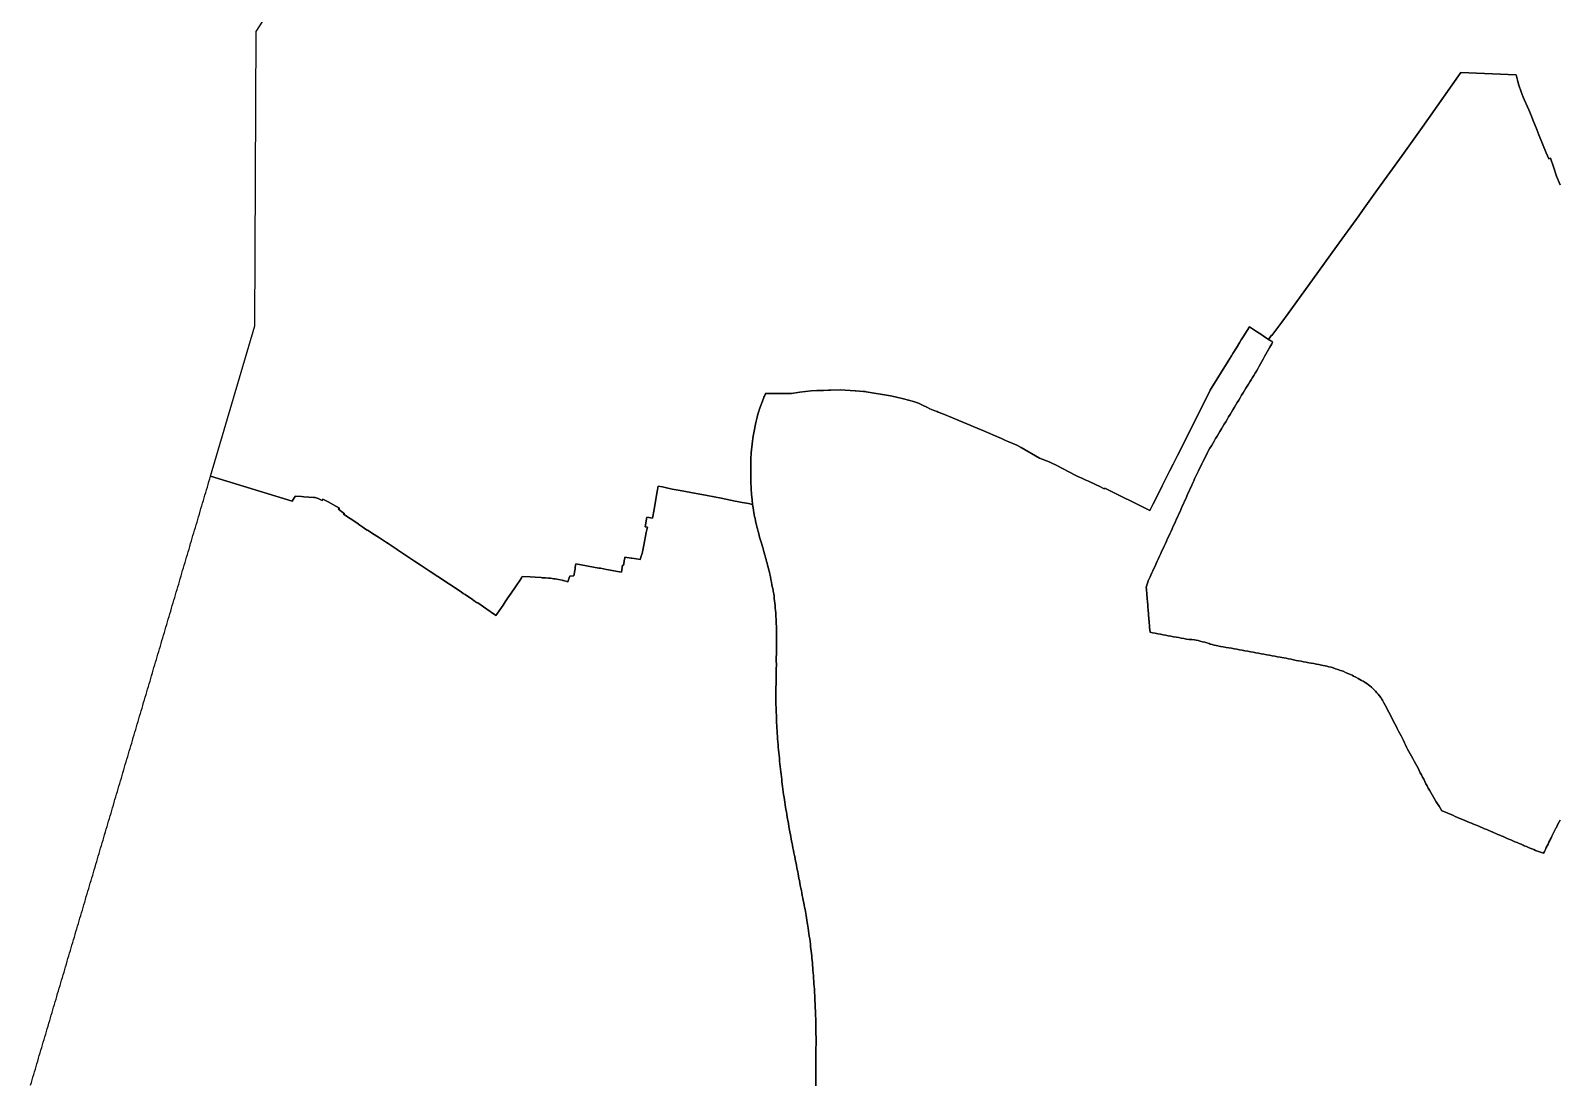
# Model space of a CAD drawing. Header units: inches. Extents: x 130170 to 284068, y 377793 to 804530.
# Drawn here: x 174867 to 180287, y 658003 to 661735 of the extents above; entities that cross this region are included whole.
import ezdxf

# ---------------------------------------------------------------- set-up
doc = ezdxf.new("R2010")
doc.units = ezdxf.units.IN
doc.header["$MEASUREMENT"] = 0
doc.layers.add('muni_il', color=7, linetype='Continuous')

msp = doc.modelspace()

# ---------------------------------------------------------------- linework, layer by layer
at = {"layer": 'muni_il'}
for points in [[(180289.4, 661188.4), (180277.3, 661219.7), (180265.6, 661251.8), (180255.1, 661283.2), (180249.8, 661280.9), (180240.2, 661302.5), (180214.5, 661366), (180206.8, 661385.1), (180193, 661419.2), (180187.9, 661431.9), (180178.2, 661454.3), (180158.6, 661499.7), (180151.4, 661517.8), (180142.8, 661541.7), (180139.9, 661554.8), (180134, 661578.3), (179937.7, 661586.4), (179929.7, 661574.4), (179800.2, 661391.2), (179729.2, 661292.2), (179642.1, 661171.5), (179606.5, 661122.3), (179589.3, 661098), (179575.6, 661078.8), (179496.6, 660970.3), (179433.1, 660881.2), (179380.6, 660808.9), (179325.5, 660732.8), (179302.8, 660701.4), (179267.4, 660654.5), (179266.6, 660655.1), (179255.7, 660640.7), (179248.9, 660645.2), (179237, 660653.1), (179233.2, 660655.6), (179225.1, 660660.9), (179223.1, 660662.3), (179213.6, 660668.6), (179188, 660685.1), (179179.6, 660671.6), (179177.5, 660668.1), (179168.3, 660653.3), (179159.2, 660638.7), (179154.1, 660630.5), (179141.9, 660610.7), (179129.5, 660590.8), (179124.3, 660582.3), (179112.4, 660563.2), (179052.3, 660466.2), (179049.4, 660460.6), (178998.8, 660359.9), (178933, 660229), (178924.9, 660212.9), (178917.7, 660198.5), (178905.2, 660173.8), (178879, 660121.6), (178867.5, 660098.8), (178846.8, 660057.7), (178835.4, 660034.1), (178675, 660113), (178674, 660110.6), (178670.4, 660112.3), (178657.7, 660118.6), (178644.9, 660124.8), (178632.6, 660130.4), (178624.5, 660134.2), (178617, 660137.8), (178605.3, 660143), (178593.4, 660148.6), (178580, 660154.8), (178572.3, 660158.1), (178502.4, 660194.9), (178485, 660203.1), (178477.8, 660206.5), (178443.8, 660220.1), (178378.9, 660256.8), (178364, 660265.8), (178363.2, 660266.1), (178348.7, 660271.9), (178335.3, 660277.1), (178323.4, 660282.6), (178309.2, 660289.5), (178294.3, 660294.8), (178251.5, 660313.8), (178248.6, 660315.1), (178222.8, 660326.3), (178134.8, 660362.6), (178101, 660376.4), (178084.4, 660383.2), (178080.8, 660384.6), (178072.8, 660387.7), (178072.6, 660387.8), (178054.8, 660394.6), (178046.5, 660399.1), (178028.9, 660407.5), (178015, 660414.5), (178000.5, 660419.7), (177997.2, 660420.9), (177961.2, 660430.2), (177931.6, 660437.3), (177915.2, 660440.4), (177828.7, 660455.1), (177825.3, 660455.4), (177820, 660455.8), (177791.4, 660457.9), (177790.8, 660457.9), (177737.4, 660461.8), (177704.5, 660460.6), (177700.2, 660460.4), (177695.3, 660460.2), (177678.4, 660460), (177666, 660459.8), (177653.9, 660459.7), (177633.8, 660458.8), (177593.5, 660454.1), (177564.4, 660448.4), (177472.4, 660448.4), (177470.9, 660444.8), (177468.4, 660439.1), (177467, 660435.8), (177464.8, 660430.9), (177459, 660416.3), (177455.3, 660405.7), (177450.3, 660390.7), (177449.8, 660389.1), (177449.1, 660386.7), (177445.7, 660375), (177443.2, 660365.2), (177438.4, 660345.5), (177435.5, 660333.7), (177432.8, 660320.6), (177429.1, 660297.9), (177427.7, 660289), (177426.3, 660280.4), (177423.6, 660258.4), (177422.8, 660250.7), (177421.6, 660237.6), (177421.5, 660235.8), (177421.3, 660233.6), (177421.2, 660231.4), (177421, 660229.2), (177420.9, 660226.9), (177420.7, 660224.7), (177420.6, 660222.5), (177420.4, 660220.3), (177420.3, 660218), (177420.2, 660216.3), (177420.1, 660214.5), (177420.1, 660212.7), (177419.9, 660210.5), (177419.9, 660208.2), (177419.8, 660206), (177419.8, 660180.4), (177419.8, 660177.6), (177419.8, 660174.8), (177419.8, 660172), (177419.8, 660169.2), (177419.9, 660166.4), (177419.9, 660163.6), (177419.9, 660160.8), (177420, 660158), (177420, 660155.1), (177420.1, 660152.2), (177420.1, 660149.3), (177420.2, 660146.4), (177420.3, 660143.5), (177420.3, 660140.4), (177420.4, 660137.3), (177420.5, 660134.3), (177420.6, 660131.2), (177420.8, 660128.2), (177420.9, 660125.3), (177421, 660122.3), (177421.1, 660119.3), (177421.3, 660116.3), (177421.4, 660113.3), (177421.6, 660110.4), (177421.7, 660107.9), (177421.9, 660105.3), (177422, 660102.8), (177422.2, 660100.3), (177422.9, 660091.9), (177424.6, 660071.9), (177426.7, 660055.5), (177411.7, 660058.7), (177404.9, 660060), (177397.6, 660061.5), (177389.8, 660063), (177371.8, 660066.3), (177364.3, 660067.7), (177315.5, 660077.2), (177265.7, 660086.8), (177208, 660097.9), (177169.3, 660105.4), (177141.2, 660110), (177117.2, 660115.6), (177106.8, 660117.6), (177091.4, 660120.5), (177088.1, 660101.1), (177076.1, 660031.3), (177072.9, 660012.3), (177071.8, 660006.4), (177052.2, 660010), (177046.2, 659976.5), (177053.5, 659975.2), (177049.5, 659955.8), (177040.4, 659910.8), (177034.5, 659881.6), (177031.5, 659872), (177027.8, 659860.1), (177015.3, 659862.2), (177006.4, 659863.7), (177006.3, 659863.4), (176998.7, 659864.7), (176996.3, 659865.1), (176974, 659869.1), (176973.2, 659864.9), (176971.8, 659856.8), (176969.7, 659843.7), (176969, 659839.8), (176965.7, 659840.3), (176961.3, 659815.9), (176955.3, 659816.8), (176908.8, 659825.3), (176887.4, 659829.8), (176887.7, 659829.1), (176882.7, 659829.9), (176882, 659830), (176799.9, 659844.8), (176797.8, 659833), (176797.4, 659831), (176797.6, 659827.7), (176793.2, 659802.5), (176779.4, 659801.6), (176778.8, 659801.6), (176776.8, 659795.5), (176771.5, 659781.4), (176771.5, 659781.3), (176771.5, 659781.2), (176756.5, 659785.4), (176753.5, 659786.2), (176751, 659787.2), (176738.8, 659789.1), (176727, 659791.4), (176721.9, 659792.4), (176710.5, 659793.9), (176702.9, 659794.6), (176691.9, 659795.2), (176680.7, 659795.9), (176676.5, 659796.2), (176655.3, 659797.6), (176638.2, 659798.7), (176609.9, 659800.6), (176606.7, 659795.8), (176603.4, 659789.8), (176586, 659764), (176570.6, 659741.2), (176559, 659724.2), (176549.5, 659710.1), (176541.8, 659698.7), (176527.8, 659678.1), (176520, 659666.1), (176517, 659661.7), (176511.4, 659665.5), (176484, 659684.3), (176452, 659706.2), (176448, 659708.5), (176444.5, 659710.6), (176438.1, 659715.2), (176434.2, 659717.8), (176433.6, 659718.2), (176407.5, 659735.8), (176400.1, 659740.4), (176393.2, 659745.4), (176310.6, 659799.9), (176304.7, 659803.8), (176285.3, 659816.6), (176283.1, 659818), (176262.5, 659831.6), (176255.2, 659836.5), (176248.4, 659841), (176228.4, 659854.4), (176185.8, 659882.7), (176167.6, 659894.8), (176166, 659895.9), (176134.8, 659916.7), (176129.2, 659921.1), (176103.6, 659937.2), (176085, 659948.9), (176061.2, 659964), (176060.4, 659964.5), (176054.3, 659968.4), (176044.4, 659974.9), (176034.2, 659982.1), (176023.3, 659990.2), (175975.9, 660020.6), (175979.5, 660022), (175958, 660038.6), (175958.8, 660039.4), (175962.1, 660042.7), (175951.3, 660048.4), (175950.7, 660048.8), (175949.3, 660049.5), (175921.6, 660064.6), (175908.2, 660071.7), (175902.9, 660074.1), (175900.4, 660069.8), (175886.6, 660076.4), (175876.3, 660079.6), (175870.5, 660079.9), (175853.6, 660081), (175835, 660082.6), (175826.9, 660083.2), (175805.6, 660084.9), (175801.6, 660078.8), (175794.4, 660067), (175504.8, 660155.4), (175662.4, 660688.7), (175666.4, 661732.4), (176360.8, 662807.7)], [(180289.6, 658936.1), (180285.2, 658927.9), (180280.8, 658919.7), (180276.2, 658910.9), (180274.5, 658907.8), (180271, 658900.7), (180267.5, 658893.5), (180264, 658886.4), (180260.5, 658879.2), (180258.5, 658875.4), (180257.6, 658873.8), (180254.7, 658867.5), (180253.3, 658864.6), (180250, 658858.2), (180246.8, 658851.7), (180243.3, 658844.8), (180240.6, 658839.5), (180237.2, 658832.6), (180233.8, 658825.7), (180230.4, 658818.8), (180223.3, 658821.3), (180216.2, 658823.9), (180209.2, 658826.5), (180202.5, 658829.2), (180195.8, 658831.9), (180189.2, 658834.6), (180185.3, 658836.2), (180177.6, 658839.4), (180170, 658842.6), (180162.3, 658845.8), (180158.2, 658847.6), (180151, 658850.7), (180143.8, 658853.8), (180136.7, 658856.9), (180129.4, 658860), (180122.1, 658863.1), (180114.8, 658866.2), (180107.5, 658869.3), (180101.9, 658871.7), (180094.6, 658874.9), (180087.3, 658878.1), (180080, 658881.3), (180075.6, 658883.3), (180068.9, 658886.1), (180062.2, 658889), (180055.6, 658891.8), (180048.3, 658895.1), (180048.1, 658895.1), (180047.9, 658895.2), (180042.6, 658897.5), (180037.3, 658899.7), (180029.6, 658903), (180021.8, 658906.2), (180014.1, 658909.5), (180006.4, 658912.8), (180001.7, 658914.8), (179996, 658917), (179989, 658919.8), (179982, 658922.5), (179975.1, 658925.3), (179968.1, 658928.1), (179960.4, 658931.2), (179951.8, 658934.9), (179943.2, 658938.7), (179934.5, 658942.4), (179925.9, 658946.2), (179917.3, 658949.9), (179908.7, 658953.7), (179900.1, 658957.4), (179891.5, 658961.2), (179882.8, 658964.9), (179874.2, 658968.7), (179870.3, 658969.9), (179865.2, 658977.8), (179860.2, 658985.8), (179855.1, 658993.8), (179850.1, 659001.8), (179845.3, 659009.8), (179840.6, 659017.9), (179835.8, 659026), (179831, 659034), (179826.3, 659042.1), (179822.2, 659049.9), (179818, 659057.7), (179814, 659065.5), (179810, 659073.3), (179805.9, 659081.1), (179801.9, 659089), (179797.9, 659096.8), (179793.9, 659104.6), (179789.8, 659112.4), (179785.8, 659120.2), (179781.1, 659128.8), (179776.4, 659137.3), (179771.6, 659145.9), (179766.9, 659154.4), (179762.2, 659163), (179757.4, 659171.6), (179752.7, 659180.1), (179749, 659187.8), (179745.3, 659195.5), (179741.6, 659203.2), (179737.9, 659210.9), (179734.2, 659218.6), (179730.5, 659226.3), (179726, 659234.9), (179721.5, 659243.5), (179716.9, 659252.1), (179712.4, 659260.7), (179707.9, 659269.3), (179703.6, 659277.6), (179699.3, 659285.9), (179695, 659294.2), (179690.8, 659302.5), (179686.5, 659310.8), (179682.2, 659319.1), (179677.9, 659327.4), (179673.6, 659335.7), (179669.3, 659344), (179664.6, 659352.6), (179659.8, 659361.3), (179656.6, 659366.4), (179653.4, 659371.5), (179649.2, 659377.1), (179645, 659382.7), (179640, 659388.2), (179635.1, 659393.6), (179630.4, 659398.2), (179625.7, 659402.8), (179620.5, 659407.5), (179615.4, 659412.1), (179609.8, 659416.3), (179604.1, 659420.5), (179597.8, 659424.6), (179591.5, 659428.6), (179585.4, 659431.9), (179579.4, 659435.3), (179573.4, 659438.6), (179565.5, 659442.7), (179557.6, 659446.8), (179551.8, 659449.8), (179545.9, 659452.8), (179537.3, 659456.6), (179528.7, 659460.3), (179520.1, 659464), (179511, 659467.3), (179501.9, 659470.6), (179493.6, 659473.3), (179485.3, 659476.1), (179477.4, 659478.2), (179469.6, 659480.3), (179463, 659481.8), (179456.5, 659483.2), (179450, 659484.6), (179443.5, 659486), (179434.5, 659487.7), (179425.4, 659489.5), (179416.3, 659491.2), (179407.3, 659492.8), (179398.3, 659494.5), (179389.3, 659496.2), (179380.3, 659497.8), (179371.3, 659499.5), (179362.3, 659501.1), (179353.5, 659502.9), (179344.7, 659504.8), (179335.9, 659506.6), (179327.1, 659508.4), (179318.3, 659510.2), (179309.5, 659512.1), (179303.5, 659513), (179297.4, 659513.9), (179287.8, 659515.7), (179278.2, 659517.5), (179268.5, 659519.3), (179258.9, 659521.1), (179249.2, 659522.9), (179239.6, 659524.7), (179230, 659526.5), (179220.3, 659528.3), (179210.7, 659530), (179201.1, 659531.7), (179191.5, 659533.4), (179181.9, 659535.2), (179172.3, 659536.9), (179162.7, 659538.6), (179153.1, 659540.3), (179143.5, 659542.1), (179133.9, 659543.8), (179124.3, 659545.5), (179114.7, 659547.2), (179105.1, 659549), (179095.5, 659550.7), (179085.9, 659552.4), (179076.3, 659554.1), (179069.9, 659555.5), (179063.5, 659556.9), (179056.1, 659558.8), (179048.6, 659560.6), (179045, 659562.6), (179037.2, 659564.8), (179029.8, 659566.9), (179021.8, 659569), (179013.8, 659571.2), (179005.8, 659573.3), (178999.2, 659575), (178993.2, 659575.6), (178983.8, 659576.4), (178974.3, 659577.3), (178964.9, 659578.1), (178955.6, 659579.9), (178946.4, 659581.6), (178937.2, 659583.3), (178927.9, 659585), (178918.7, 659586.8), (178909.4, 659588.5), (178900.2, 659590.2), (178891, 659591.9), (178881.7, 659593.7), (178872.5, 659595.4), (178863.3, 659597.1), (178854, 659598.9), (178844.8, 659600.6), (178835.6, 659602.3), (178834.9, 659610.9), (178834.1, 659619.4), (178833.4, 659627.3), (178832.8, 659634.3), (178832.2, 659641.2), (178831.7, 659647.9), (178831.2, 659654.5), (178830.7, 659660.6), (178830.2, 659666.7), (178829.9, 659671.2), (178829.4, 659677.3), (178828.9, 659683.4), (178828.4, 659690.6), (178827.9, 659696.6), (178827.4, 659702.6), (178827, 659707.8), (178826.5, 659713), (178826, 659719.9), (178825.4, 659726.8), (178824.9, 659732.3), (178824.3, 659737.8), (178823.9, 659743), (178823.5, 659748.3), (178822.9, 659754.7), (178822.4, 659761), (178824.6, 659768.9), (178826.8, 659776.8), (178829, 659784.8), (178832.3, 659791.6), (178835.6, 659798.4), (178838.8, 659805.3), (178842.3, 659813), (178845.8, 659820.7), (178849.3, 659828.4), (178853.4, 659837.2), (178857.5, 659846.1), (178861.5, 659855), (178865.6, 659863.8), (178869.7, 659872.7), (178873.8, 659881.6), (178877.8, 659890.5), (178881.9, 659899.3), (178886, 659908.2), (178890, 659916.9), (178894, 659925.6), (178898, 659934.4), (178902, 659943.1), (178906, 659951.8), (178910, 659960.5), (178914, 659969.2), (178918, 659978), (178922, 659986.7), (178926, 659995.4), (178930, 660004.1), (178934, 660013.1), (178938, 660022.1), (178942.1, 660031.1), (178946.1, 660040), (178950.1, 660049), (178954.1, 660058), (178958.2, 660066.9), (178962.2, 660075.9), (178966.2, 660084.9), (178970.2, 660093.9), (178974.3, 660102.9), (178978.3, 660111.8), (178982.3, 660120.8), (178986.4, 660129.8), (178990.4, 660138.8), (178993.8, 660146), (178997.2, 660153.3), (179000.5, 660160.5), (179003.9, 660167.8), (179007.3, 660175), (179011.3, 660183), (179015.3, 660191), (179019.3, 660199), (179023.3, 660207.1), (179027.3, 660215.1), (179031.4, 660223.1), (179035.4, 660231.1), (179039.4, 660239.1), (179043.5, 660246.9), (179047.8, 660254.8), (179053, 660263.3), (179058.1, 660271.9), (179063.2, 660280.4), (179068.3, 660288.9), (179073.4, 660297.5), (179078.5, 660306), (179083.6, 660314.5), (179088.8, 660323.1), (179093.9, 660331.6), (179099, 660340.1), (179104.1, 660348.6), (179109.2, 660357.2), (179114.3, 660365.7), (179119.5, 660374.2), (179124.6, 660382.8), (179129.7, 660391.3), (179134.8, 660399.8), (179139.9, 660408.4), (179145, 660416.9), (179150.1, 660425.4), (179155.3, 660433.9), (179160.4, 660442.5), (179165.5, 660451), (179170.6, 660459.5), (179175.3, 660467.2), (179180, 660474.8), (179184.7, 660482.4), (179189.4, 660490), (179194.1, 660497.7), (179198.8, 660505.3), (179203.5, 660512.9), (179208.1, 660520.6), (179212.8, 660528.2), (179217.6, 660536.7), (179222.4, 660545.3), (179227.1, 660553.8), (179231.9, 660562.3), (179236.7, 660570.9), (179241.4, 660579.4), (179246.2, 660587.9), (179251, 660596.5), (179255.7, 660605), (179260.5, 660613.5), (179263.8, 660619.4), (179267.1, 660625.3), (179270.4, 660631.2), (179270.4, 660631.2), (179268.2, 660632.7), (179263.4, 660635.8), (179258.5, 660638.9), (179256.5, 660640.2), (179255.7, 660640.7), (179266.6, 660655.1), (179267.4, 660654.5), (179302.8, 660701.4), (179325.5, 660732.8), (179380.6, 660808.9), (179433.1, 660881.2), (179496.6, 660970.3), (179575.6, 661078.8), (179589.3, 661098), (179606.5, 661122.3), (179642.1, 661171.5), (179729.2, 661292.2), (179800.2, 661391.2), (179929.7, 661574.4), (179937.7, 661586.4), (180134, 661578.3), (180139.9, 661554.8), (180142.8, 661541.7), (180151.4, 661517.8), (180158.6, 661499.7), (180178.2, 661454.3), (180187.9, 661431.9), (180193, 661419.2), (180206.8, 661385.1), (180214.5, 661366), (180240.2, 661302.5), (180249.8, 661280.9), (180255.1, 661283.2), (180265.6, 661251.8), (180277.3, 661219.7), (180289.4, 661188.4)], [(177650.4, 657995), (177650.5, 658003.7), (177650.6, 658012.3), (177650.7, 658021), (177650.8, 658030.2), (177651, 658039.3), (177651, 658048.4), (177651, 658057.5), (177651, 658066.6), (177651, 658075.7), (177651.1, 658084.8), (177651.1, 658093.9), (177651.1, 658103), (177651.1, 658112), (177651.2, 658121.2), (177651.3, 658130.4), (177651.4, 658139.5), (177651.5, 658148.7), (177651.6, 658157.9), (177651.5, 658167.5), (177651.3, 658177.2), (177651.1, 658186.8), (177651, 658196.5), (177650.8, 658206.2), (177650.6, 658215.8), (177650.4, 658225.5), (177650.3, 658235.1), (177650.1, 658240.2), (177649.9, 658245.4), (177649.6, 658253.4), (177649.3, 658261.4), (177649, 658269.5), (177648.7, 658277.5), (177648.3, 658285.5), (177647.8, 658295.4), (177647.3, 658305.2), (177646.8, 658315), (177646.3, 658324.8), (177645.7, 658334.6), (177645.6, 658336.8), (177644.9, 658346.5), (177644.2, 658356.2), (177643.5, 658365.9), (177642.8, 658375.6), (177642.1, 658385.3), (177641.3, 658395), (177640.6, 658404.7), (177640, 658413.2), (177639.3, 658421.6), (177638.6, 658430.1), (177637.8, 658438.4), (177636.9, 658446.7), (177636.1, 658455), (177635.3, 658463.3), (177634.3, 658471.7), (177633.4, 658480), (177632.4, 658488.4), (177631.5, 658496.8), (177630.2, 658506.2), (177629, 658515.6), (177627.7, 658525), (177626.5, 658534.4), (177625.1, 658544.2), (177623.6, 658553.9), (177622.6, 658560.6), (177621.6, 658567.3), (177620.5, 658573.9), (177619.1, 658582.2), (177617.7, 658590.4), (177616.3, 658598.6), (177615, 658605.8), (177613.7, 658612.9), (177612.4, 658620.1), (177610.9, 658627.9), (177609.4, 658635.6), (177607.9, 658643.4), (177606.4, 658651.1), (177604.6, 658660), (177602.9, 658668.9), (177601.1, 658677.8), (177599.4, 658686.7), (177597.6, 658695.8), (177595.8, 658704.9), (177594, 658714), (177592.4, 658722), (177590.9, 658730), (177589.4, 658738), (177587.8, 658746), (177586.4, 658753.4), (177584.9, 658760.9), (177583.5, 658768.4), (177582, 658775.8), (177580.5, 658783.6), (177578.9, 658791.4), (177577.3, 658799.2), (177575.8, 658807), (177575, 658811.1), (177573.2, 658820.2), (177571.5, 658829.3), (177569.8, 658838.4), (177568.2, 658846.3), (177566.6, 658854.1), (177565.1, 658862), (177563.6, 658869.8), (177562.1, 658877.7), (177560.6, 658885.7), (177559.1, 658893.7), (177557.6, 658901.7), (177556.8, 658906.2), (177555.3, 658914.7), (177553.8, 658923.1), (177552.3, 658931.6), (177550.9, 658940.1), (177549.4, 658948.5), (177547.9, 658957), (177546.4, 658965.5), (177545, 658974.1), (177543.7, 658982.6), (177542.3, 658991.2), (177540.9, 658999.8), (177539.5, 659008.4), (177538.1, 659016.9), (177536.7, 659026.8), (177535.3, 659036.6), (177533.9, 659046.4), (177532.4, 659056.2), (177531.5, 659064.5), (177530.6, 659072.8), (177529.7, 659081), (177528.7, 659090.1), (177527.6, 659099.1), (177526.6, 659108.1), (177525.6, 659117.1), (177524.6, 659126.1), (177523.6, 659136), (177522.5, 659145.9), (177521.5, 659155.8), (177520.5, 659165.7), (177519.6, 659175.5), (177518.6, 659185.3), (177517.7, 659195.1), (177516.7, 659204.9), (177516.1, 659214.6), (177515.4, 659224.3), (177514.7, 659233.9), (177514, 659243.6), (177513.4, 659253.3), (177512.9, 659262.5), (177512.4, 659271.7), (177511.9, 659280.9), (177511.6, 659288.2), (177511.3, 659295.6), (177511.1, 659302.5), (177510.8, 659309.5), (177510.6, 659316.5), (177510.2, 659326), (177509.8, 659335.5), (177509.4, 659344.9), (177509.2, 659353.8), (177508.9, 659362.6), (177508.9, 659370.3), (177509, 659378), (177509.1, 659385.6), (177509.1, 659393.3), (177509.3, 659401.3), (177509.5, 659409.2), (177509.7, 659417.2), (177509.9, 659424.4), (177510.1, 659431.7), (177510.3, 659439), (177510.3, 659445.9), (177510.3, 659452.8), (177510.3, 659459.7), (177510.5, 659467.4), (177510.6, 659475.2), (177510.8, 659482.9), (177510.8, 659491.1), (177510.7, 659499.2), (177510.7, 659507.4), (177510.7, 659515.6), (177510.8, 659523.7), (177510.9, 659531.8), (177511, 659539.8), (177511.1, 659547.9), (177511.2, 659555.8), (177511.4, 659563.6), (177511.5, 659571.4), (177511.6, 659579.2), (177511.6, 659585.9), (177511.5, 659592.6), (177511.5, 659599.4), (177511.3, 659607.7), (177511.1, 659616), (177510.9, 659624.4), (177510.6, 659632.8), (177510.3, 659641.1), (177509.9, 659649.5), (177509.4, 659656.6), (177508.9, 659663.8), (177508.4, 659671), (177507.7, 659679.8), (177506.9, 659688.7), (177506.1, 659697), (177505.3, 659705.4), (177504.4, 659713.8), (177503.5, 659722), (177502.5, 659730.2), (177501.5, 659738.4), (177499.7, 659747.8), (177499.2, 659750.6), (177497.9, 659757.5), (177496.5, 659764.3), (177495.1, 659771.1), (177493.4, 659780.2), (177491.6, 659789.2), (177489.7, 659798.5), (177487.8, 659807.9), (177486, 659815.4), (177484.2, 659822.9), (177482, 659832.6), (177480, 659839.8), (177478, 659847.1), (177476.4, 659853.5), (177474.8, 659860), (177472.9, 659866.4), (177471.1, 659872.9), (177469.3, 659878.9), (177467.5, 659884.9), (177465.5, 659891.9), (177463.5, 659898.9), (177461.7, 659905), (177460, 659911), (177458, 659918.1), (177456.1, 659925.2), (177453.9, 659932.4), (177451.6, 659939.6), (177450, 659945.5), (177448.3, 659951.3), (177445.9, 659960.1), (177443.5, 659968.9), (177441.7, 659976.1), (177440, 659983.4), (177438.4, 659990.8), (177436.8, 659998.1), (177435.3, 660005.5), (177433.8, 660012.8), (177432.5, 660019.3), (177431.2, 660025.8), (177429.8, 660034.8), (177428.3, 660043.8), (177427.6, 660049.6), (177426.7, 660055.5), (177424.6, 660071.9), (177422.9, 660091.9), (177422.2, 660100.3), (177422, 660102.8), (177421.9, 660105.3), (177421.7, 660107.9), (177421.6, 660110.4), (177421.4, 660113.3), (177421.3, 660116.3), (177421.1, 660119.3), (177421, 660122.3), (177420.9, 660125.3), (177420.8, 660128.2), (177420.6, 660131.2), (177420.5, 660134.3), (177420.4, 660137.3), (177420.3, 660140.4), (177420.3, 660143.5), (177420.2, 660146.4), (177420.1, 660149.3), (177420.1, 660152.2), (177420, 660155.1), (177420, 660158), (177419.9, 660160.8), (177419.9, 660163.6), (177419.9, 660166.4), (177419.8, 660169.2), (177419.8, 660172), (177419.8, 660174.8), (177419.8, 660177.6), (177419.8, 660180.4), (177419.8, 660206), (177419.9, 660208.2), (177419.9, 660210.5), (177420.1, 660212.7), (177420.1, 660214.5), (177420.2, 660216.3), (177420.3, 660218), (177420.4, 660220.3), (177420.6, 660222.5), (177420.7, 660224.7), (177420.9, 660226.9), (177421, 660229.2), (177421.2, 660231.4), (177421.3, 660233.6), (177421.5, 660235.8), (177421.6, 660237.6), (177422.8, 660250.7), (177423.6, 660258.4), (177426.3, 660280.4), (177427.7, 660289), (177429.1, 660297.9), (177432.8, 660320.6), (177435.5, 660333.7), (177438.4, 660345.5), (177443.2, 660365.2), (177445.7, 660375), (177449.1, 660386.7), (177449.8, 660389.1), (177450.3, 660390.7), (177455.3, 660405.7), (177459, 660416.3), (177464.8, 660430.9), (177467, 660435.8), (177468.4, 660439.1), (177470.9, 660444.8), (177472.4, 660448.4), (177564.4, 660448.4), (177593.5, 660454.1), (177633.8, 660458.8), (177653.9, 660459.7), (177666, 660459.8), (177678.4, 660460), (177695.3, 660460.2), (177700.2, 660460.4), (177704.5, 660460.6), (177737.4, 660461.8), (177790.8, 660457.9), (177791.4, 660457.9), (177820, 660455.8), (177825.3, 660455.4), (177828.7, 660455.1), (177915.2, 660440.4), (177931.6, 660437.3), (177961.2, 660430.2), (177997.2, 660420.9), (178000.5, 660419.7), (178015, 660414.5), (178028.9, 660407.5), (178046.5, 660399.1), (178054.8, 660394.6), (178072.6, 660387.8), (178072.8, 660387.7), (178080.8, 660384.6), (178084.4, 660383.2), (178101, 660376.4), (178134.8, 660362.6), (178222.8, 660326.3), (178248.6, 660315.1), (178251.5, 660313.8), (178294.3, 660294.8), (178309.2, 660289.5), (178323.4, 660282.6), (178335.3, 660277.1), (178348.7, 660271.9), (178363.2, 660266.1), (178364, 660265.8), (178378.9, 660256.8), (178443.8, 660220.1), (178477.8, 660206.5), (178485, 660203.1), (178502.4, 660194.9), (178572.3, 660158.1), (178580, 660154.8), (178593.4, 660148.6), (178605.3, 660143), (178617, 660137.8), (178624.5, 660134.2), (178632.6, 660130.4), (178644.9, 660124.8), (178657.7, 660118.6), (178670.4, 660112.3), (178674, 660110.6), (178675, 660113), (178835.4, 660034.1), (178846.8, 660057.7), (178867.5, 660098.8), (178879, 660121.6), (178905.2, 660173.8), (178917.7, 660198.5), (178924.9, 660212.9), (178933, 660229), (178998.8, 660359.9), (179049.4, 660460.6), (179052.3, 660466.2), (179112.4, 660563.2), (179124.3, 660582.3), (179129.5, 660590.8), (179141.9, 660610.7), (179154.1, 660630.5), (179159.2, 660638.7), (179168.3, 660653.3), (179177.5, 660668.1), (179179.6, 660671.6), (179188, 660685.1), (179213.6, 660668.6), (179223.1, 660662.3), (179225.1, 660660.9), (179233.2, 660655.6), (179237, 660653.1), (179248.9, 660645.2), (179255.7, 660640.7), (179256.5, 660640.2), (179258.5, 660638.9), (179263.4, 660635.8), (179268.2, 660632.7), (179270.4, 660631.2), (179270.4, 660631.2), (179267.1, 660625.3), (179263.8, 660619.4), (179260.5, 660613.5), (179255.7, 660605), (179251, 660596.5), (179246.2, 660587.9), (179241.4, 660579.4), (179236.7, 660570.9), (179231.9, 660562.3), (179227.1, 660553.8), (179222.4, 660545.3), (179217.6, 660536.7), (179212.8, 660528.2), (179208.1, 660520.6), (179203.5, 660512.9), (179198.8, 660505.3), (179194.1, 660497.7), (179189.4, 660490), (179184.7, 660482.4), (179180, 660474.8), (179175.3, 660467.2), (179170.6, 660459.5), (179165.5, 660451), (179160.4, 660442.5), (179155.3, 660433.9), (179150.1, 660425.4), (179145, 660416.9), (179139.9, 660408.4), (179134.8, 660399.8), (179129.7, 660391.3), (179124.6, 660382.8), (179119.5, 660374.2), (179114.3, 660365.7), (179109.2, 660357.2), (179104.1, 660348.6), (179099, 660340.1), (179093.9, 660331.6), (179088.8, 660323.1), (179083.6, 660314.5), (179078.5, 660306), (179073.4, 660297.5), (179068.3, 660288.9), (179063.2, 660280.4), (179058.1, 660271.9), (179053, 660263.3), (179047.8, 660254.8), (179043.5, 660246.9), (179039.4, 660239.1), (179035.4, 660231.1), (179031.4, 660223.1), (179027.3, 660215.1), (179023.3, 660207.1), (179019.3, 660199), (179015.3, 660191), (179011.3, 660183), (179007.3, 660175), (179003.9, 660167.8), (179000.5, 660160.5), (178997.2, 660153.3), (178993.8, 660146), (178990.4, 660138.8), (178986.4, 660129.8), (178982.3, 660120.8), (178978.3, 660111.8), (178974.3, 660102.9), (178970.2, 660093.9), (178966.2, 660084.9), (178962.2, 660075.9), (178958.2, 660066.9), (178954.1, 660058), (178950.1, 660049), (178946.1, 660040), (178942.1, 660031.1), (178938, 660022.1), (178934, 660013.1), (178930, 660004.1), (178926, 659995.4), (178922, 659986.7), (178918, 659978), (178914, 659969.2), (178910, 659960.5), (178906, 659951.8), (178902, 659943.1), (178898, 659934.4), (178894, 659925.6), (178890, 659916.9), (178886, 659908.2), (178881.9, 659899.3), (178877.8, 659890.5), (178873.8, 659881.6), (178869.7, 659872.7), (178865.6, 659863.8), (178861.5, 659855), (178857.5, 659846.1), (178853.4, 659837.2), (178849.3, 659828.4), (178845.8, 659820.7), (178842.3, 659813), (178838.8, 659805.3), (178835.6, 659798.4), (178832.3, 659791.6), (178829, 659784.8), (178826.8, 659776.8), (178824.6, 659768.9), (178822.4, 659761), (178822.9, 659754.7), (178823.5, 659748.3), (178823.9, 659743), (178824.3, 659737.8), (178824.9, 659732.3), (178825.4, 659726.8), (178826, 659719.9), (178826.5, 659713), (178827, 659707.8), (178827.4, 659702.6), (178827.9, 659696.6), (178828.4, 659690.6), (178828.9, 659683.4), (178829.4, 659677.3), (178829.9, 659671.2), (178830.2, 659666.7), (178830.7, 659660.6), (178831.2, 659654.5), (178831.7, 659647.9), (178832.2, 659641.2), (178832.8, 659634.3), (178833.4, 659627.3), (178834.1, 659619.4), (178834.9, 659610.9), (178835.6, 659602.3), (178844.8, 659600.6), (178854, 659598.9), (178863.3, 659597.1), (178872.5, 659595.4), (178881.7, 659593.7), (178891, 659591.9), (178900.2, 659590.2), (178909.4, 659588.5), (178918.7, 659586.8), (178927.9, 659585), (178937.2, 659583.3), (178946.4, 659581.6), (178955.6, 659579.9), (178964.9, 659578.1), (178974.3, 659577.3), (178983.8, 659576.4), (178993.2, 659575.6), (178999.2, 659575), (179005.8, 659573.3), (179013.8, 659571.2), (179021.8, 659569), (179029.8, 659566.9), (179037.2, 659564.8), (179045, 659562.6), (179048.6, 659560.6), (179056.1, 659558.8), (179063.5, 659556.9), (179069.9, 659555.5), (179076.3, 659554.1), (179085.9, 659552.4), (179095.5, 659550.7), (179105.1, 659549), (179114.7, 659547.2), (179124.3, 659545.5), (179133.9, 659543.8), (179143.5, 659542.1), (179153.1, 659540.3), (179162.7, 659538.6), (179172.3, 659536.9), (179181.9, 659535.2), (179191.5, 659533.4), (179201.1, 659531.7), (179210.7, 659530), (179220.3, 659528.3), (179230, 659526.5), (179239.6, 659524.7), (179249.2, 659522.9), (179258.9, 659521.1), (179268.5, 659519.3), (179278.2, 659517.5), (179287.8, 659515.7), (179297.4, 659513.9), (179303.5, 659513), (179309.5, 659512.1), (179318.3, 659510.2), (179327.1, 659508.4), (179335.9, 659506.6), (179344.7, 659504.8), (179353.5, 659502.9), (179362.3, 659501.1), (179371.3, 659499.5), (179380.3, 659497.8), (179389.3, 659496.2), (179398.3, 659494.5), (179407.3, 659492.8), (179416.3, 659491.2), (179425.4, 659489.5), (179434.5, 659487.7), (179443.5, 659486), (179450, 659484.6), (179456.5, 659483.2), (179463, 659481.8), (179469.6, 659480.3), (179477.4, 659478.2), (179485.3, 659476.1), (179493.6, 659473.3), (179501.9, 659470.6), (179511, 659467.3), (179520.1, 659464), (179528.7, 659460.3), (179537.3, 659456.6), (179545.9, 659452.8), (179551.8, 659449.8), (179557.6, 659446.8), (179565.5, 659442.7), (179573.4, 659438.6), (179579.4, 659435.3), (179585.4, 659431.9), (179591.5, 659428.6), (179597.8, 659424.6), (179604.1, 659420.5), (179609.8, 659416.3), (179615.4, 659412.1), (179620.5, 659407.5), (179625.7, 659402.8), (179630.4, 659398.2), (179635.1, 659393.6), (179640, 659388.2), (179645, 659382.7), (179649.2, 659377.1), (179653.4, 659371.5), (179656.6, 659366.4), (179659.8, 659361.3), (179664.6, 659352.6), (179669.3, 659344), (179673.6, 659335.7), (179677.9, 659327.4), (179682.2, 659319.1), (179686.5, 659310.8), (179690.8, 659302.5), (179695, 659294.2), (179699.3, 659285.9), (179703.6, 659277.6), (179707.9, 659269.3), (179712.4, 659260.7), (179716.9, 659252.1), (179721.5, 659243.5), (179726, 659234.9), (179730.5, 659226.3), (179734.2, 659218.6), (179737.9, 659210.9), (179741.6, 659203.2), (179745.3, 659195.5), (179749, 659187.8), (179752.7, 659180.1), (179757.4, 659171.6), (179762.2, 659163), (179766.9, 659154.4), (179771.6, 659145.9), (179776.4, 659137.3), (179781.1, 659128.8), (179785.8, 659120.2), (179789.8, 659112.4), (179793.9, 659104.6), (179797.9, 659096.8), (179801.9, 659089), (179805.9, 659081.1), (179810, 659073.3), (179814, 659065.5), (179818, 659057.7), (179822.2, 659049.9), (179826.3, 659042.1), (179831, 659034), (179835.8, 659026), (179840.6, 659017.9), (179845.3, 659009.8), (179850.1, 659001.8), (179855.1, 658993.8), (179860.2, 658985.8), (179865.2, 658977.8), (179870.3, 658969.9), (179874.2, 658968.7), (179882.8, 658964.9), (179891.5, 658961.2), (179900.1, 658957.4), (179908.7, 658953.7), (179917.3, 658949.9), (179925.9, 658946.2), (179934.5, 658942.4), (179943.2, 658938.7), (179951.8, 658934.9), (179960.4, 658931.2), (179968.1, 658928.1), (179975.1, 658925.3), (179982, 658922.5), (179989, 658919.8), (179996, 658917), (180001.7, 658914.8), (180006.4, 658912.8), (180014.1, 658909.5), (180021.8, 658906.2), (180029.6, 658903), (180037.3, 658899.7), (180042.6, 658897.5), (180047.9, 658895.2), (180048.1, 658895.1), (180048.3, 658895.1), (180055.6, 658891.8), (180062.2, 658889), (180068.9, 658886.1), (180075.6, 658883.3), (180080, 658881.3), (180087.3, 658878.1), (180094.6, 658874.9), (180101.9, 658871.7), (180107.5, 658869.3), (180114.8, 658866.2), (180122.1, 658863.1), (180129.4, 658860), (180136.7, 658856.9), (180143.8, 658853.8), (180151, 658850.7), (180158.2, 658847.6), (180162.3, 658845.8), (180170, 658842.6), (180177.6, 658839.4), (180185.3, 658836.2), (180189.2, 658834.6), (180195.8, 658831.9), (180202.5, 658829.2), (180209.2, 658826.5), (180216.2, 658823.9), (180223.3, 658821.3), (180230.4, 658818.8), (180233.8, 658825.7), (180237.2, 658832.6), (180240.6, 658839.5), (180243.3, 658844.8), (180246.8, 658851.7), (180250, 658858.2), (180253.3, 658864.6), (180254.7, 658867.5), (180257.6, 658873.8), (180258.5, 658875.4), (180260.5, 658879.2), (180264, 658886.4), (180267.5, 658893.5), (180271, 658900.7), (180274.5, 658907.8), (180276.2, 658910.9), (180280.8, 658919.7), (180285.2, 658927.9), (180289.6, 658936.1)], [(174866.8, 657996.6), (174869.6, 658006.1), (174872.4, 658015.7), (174875.2, 658025.2), (174878.1, 658034.8), (174880.9, 658044.3), (174883.7, 658053.9), (174886.5, 658063.4), (174889.3, 658073), (174892.2, 658082.5), (174895, 658092.1), (174897.8, 658101.7), (174900.6, 658111.2), (174903.5, 658120.8), (174906.3, 658130.3), (174909.1, 658139.9), (174911.9, 658149.4), (174914.8, 658159), (174917.6, 658168.5), (174920.4, 658178.1), (174923.2, 658187.6), (174926, 658197.2), (174928.9, 658206.7), (174931.7, 658216.3), (174934.5, 658225.8), (174937.3, 658235.4), (174940.2, 658244.9), (174943, 658254.5), (174945.8, 658264), (174948.6, 658273.6), (174951.5, 658283.1), (174954.3, 658292.7), (174957.1, 658302.2), (174959.9, 658311.8), (174962.7, 658321.4), (174965.6, 658330.9), (174968.4, 658340.5), (174971.2, 658350), (174974, 658359.6), (174976.9, 658369.1), (174979.7, 658378.7), (174982.5, 658388.2), (174985.3, 658397.8), (174988.2, 658407.3), (174991, 658416.9), (174993.8, 658426.4), (174996.6, 658436), (174999.4, 658445.5), (175002.3, 658455.1), (175005.1, 658464.6), (175007.9, 658474.2), (175010.7, 658483.7), (175013.6, 658493.3), (175016.4, 658502.8), (175019.2, 658512.4), (175022, 658521.9), (175024.8, 658531.5), (175027.7, 658541.1), (175030.5, 658550.6), (175033.3, 658560.2), (175036.1, 658569.7), (175039, 658579.3), (175041.8, 658588.8), (175044.6, 658598.4), (175047.4, 658607.9), (175050.3, 658617.5), (175053.1, 658627), (175055.9, 658636.6), (175058.7, 658646.1), (175061.5, 658655.7), (175064.4, 658665.2), (175067.2, 658674.8), (175070, 658684.3), (175072.8, 658693.9), (175075.7, 658703.4), (175078.5, 658713), (175081.3, 658722.5), (175084.1, 658732.1), (175087, 658741.6), (175089.8, 658751.2), (175092.6, 658760.7), (175095.4, 658770.3), (175098.2, 658779.9), (175101.1, 658789.4), (175103.9, 658799), (175106.7, 658808.5), (175109.5, 658818.1), (175112.4, 658827.6), (175115.2, 658837.2), (175118, 658846.7), (175120.8, 658856.3), (175123.7, 658865.8), (175126.5, 658875.4), (175129.3, 658884.9), (175132.1, 658894.5), (175134.9, 658904), (175137.8, 658913.6), (175140.6, 658923.1), (175143.4, 658932.7), (175146.2, 658942.2), (175149.1, 658951.8), (175151.9, 658961.3), (175154.7, 658970.9), (175157.5, 658980.4), (175160.4, 658990), (175163.2, 658999.6), (175166, 659009.1), (175168.8, 659018.7), (175171.6, 659028.2), (175174.5, 659037.8), (175177.3, 659047.3), (175180.1, 659056.9), (175182.9, 659066.4), (175185.8, 659076), (175188.6, 659085.5), (175191.4, 659095.1), (175194.2, 659104.6), (175197.1, 659114.2), (175199.9, 659123.7), (175202.7, 659133.3), (175205.5, 659142.8), (175208.3, 659152.4), (175211.2, 659161.9), (175214, 659171.5), (175216.8, 659181), (175219.6, 659190.6), (175222.5, 659200.1), (175225.3, 659209.7), (175228.1, 659219.3), (175230.9, 659228.8), (175233.7, 659238.4), (175236.6, 659247.9), (175239.4, 659257.5), (175242.2, 659267), (175245, 659276.6), (175247.9, 659286.1), (175250.7, 659295.7), (175253.5, 659305.2), (175256.3, 659314.8), (175259.2, 659324.3), (175262, 659333.9), (175264.8, 659343.4), (175267.6, 659353), (175270.4, 659362.5), (175273.3, 659372.1), (175276.1, 659381.6), (175278.9, 659391.2), (175281.7, 659400.7), (175284.6, 659410.3), (175287.4, 659419.8), (175290.2, 659429.4), (175293, 659439), (175295.9, 659448.5), (175298.7, 659458.1), (175301.5, 659467.6), (175304.3, 659477.2), (175307.1, 659486.7), (175310, 659496.3), (175312.8, 659505.8), (175315.6, 659515.4), (175318.4, 659524.9), (175321.3, 659534.5), (175324.1, 659544), (175326.9, 659553.6), (175329.7, 659563.1), (175332.6, 659572.7), (175335.4, 659582.2), (175338.2, 659591.8), (175341, 659601.3), (175343.8, 659610.9), (175346.7, 659620.4), (175349.5, 659630), (175352.3, 659639.5), (175355.1, 659649.1), (175358, 659658.6), (175360.8, 659668.2), (175363.6, 659677.8), (175366.4, 659687.3), (175369.3, 659696.9), (175372.1, 659706.4), (175374.9, 659716), (175377.7, 659725.5), (175380.5, 659735.1), (175383.4, 659744.6), (175386.2, 659754.2), (175389, 659763.7), (175391.8, 659773.3), (175394.7, 659782.8), (175397.5, 659792.4), (175400.3, 659801.9), (175403.1, 659811.5), (175405.9, 659821), (175408.8, 659830.6), (175411.6, 659840.1), (175414.4, 659849.7), (175417.2, 659859.2), (175420.1, 659868.8), (175422.9, 659878.3), (175425.7, 659887.9), (175428.5, 659897.5), (175431.4, 659907), (175434.2, 659916.6), (175437, 659926.1), (175439.8, 659935.7), (175442.6, 659945.2), (175445.5, 659954.8), (175448.3, 659964.3), (175451.1, 659973.9), (175453.9, 659983.4), (175456.8, 659993), (175459.6, 660002.5), (175462.4, 660012.1), (175465.2, 660021.6), (175468.1, 660031.2), (175470.9, 660040.7), (175473.7, 660050.3), (175476.5, 660059.8), (175479.3, 660069.4), (175482.2, 660078.9), (175485, 660088.5), (175487.8, 660098), (175490.6, 660107.6), (175493.5, 660117.2), (175496.3, 660126.7), (175499.1, 660136.3), (175501.9, 660145.8), (175504.8, 660155.4), (175794.4, 660067), (175801.6, 660078.8), (175805.6, 660084.9), (175826.9, 660083.2), (175835, 660082.6), (175853.6, 660081), (175870.5, 660079.9), (175876.3, 660079.6), (175886.6, 660076.4), (175900.4, 660069.8), (175902.9, 660074.1), (175908.2, 660071.7), (175921.6, 660064.6), (175949.3, 660049.5), (175950.7, 660048.8), (175951.3, 660048.4), (175962.1, 660042.7), (175958.8, 660039.4), (175958, 660038.6), (175979.5, 660022), (175975.9, 660020.6), (176023.3, 659990.2), (176034.2, 659982.1), (176044.4, 659974.9), (176054.3, 659968.4), (176060.4, 659964.5), (176061.2, 659964), (176085, 659948.9), (176103.6, 659937.2), (176129.2, 659921.1), (176134.8, 659916.7), (176166, 659895.9), (176167.6, 659894.8), (176185.8, 659882.7), (176228.4, 659854.4), (176248.4, 659841), (176255.2, 659836.5), (176262.5, 659831.6), (176283.1, 659818), (176285.3, 659816.6), (176304.7, 659803.8), (176310.6, 659799.9), (176393.2, 659745.4), (176400.1, 659740.4), (176407.5, 659735.8), (176433.6, 659718.2), (176434.2, 659717.8), (176438.1, 659715.2), (176444.5, 659710.6), (176448, 659708.5), (176452, 659706.2), (176484, 659684.3), (176511.4, 659665.5), (176517, 659661.7), (176520, 659666.1), (176527.8, 659678.1), (176541.8, 659698.7), (176549.5, 659710.1), (176559, 659724.2), (176570.6, 659741.2), (176586, 659764), (176603.4, 659789.8), (176606.7, 659795.8), (176609.9, 659800.6), (176638.2, 659798.7), (176655.3, 659797.6), (176676.5, 659796.2), (176680.7, 659795.9), (176691.9, 659795.2), (176702.9, 659794.6), (176710.5, 659793.9), (176721.9, 659792.4), (176727, 659791.4), (176738.8, 659789.1), (176751, 659787.2), (176753.5, 659786.2), (176756.5, 659785.4), (176771.5, 659781.2), (176771.5, 659781.3), (176771.5, 659781.4), (176776.8, 659795.5), (176778.8, 659801.6), (176779.4, 659801.6), (176793.2, 659802.5), (176797.6, 659827.7), (176797.4, 659831), (176797.8, 659833), (176799.9, 659844.8), (176882, 659830), (176882.7, 659829.9), (176887.7, 659829.1), (176887.4, 659829.8), (176908.8, 659825.3), (176955.3, 659816.8), (176961.3, 659815.9), (176965.7, 659840.3), (176969, 659839.8), (176969.7, 659843.7), (176971.8, 659856.8), (176973.2, 659864.9), (176974, 659869.1), (176996.3, 659865.1), (176998.7, 659864.7), (177006.3, 659863.4), (177006.4, 659863.7), (177015.3, 659862.2), (177027.8, 659860.1), (177031.5, 659872), (177034.5, 659881.6), (177040.4, 659910.8), (177049.5, 659955.8), (177053.5, 659975.2), (177046.2, 659976.5), (177052.2, 660010), (177071.8, 660006.4), (177072.9, 660012.3), (177076.1, 660031.3), (177088.1, 660101.1), (177091.4, 660120.5), (177106.8, 660117.6), (177117.2, 660115.6), (177141.2, 660110), (177169.3, 660105.4), (177208, 660097.9), (177265.7, 660086.8), (177315.5, 660077.2), (177364.3, 660067.7), (177371.8, 660066.3), (177389.8, 660063), (177397.6, 660061.5), (177404.9, 660060), (177411.7, 660058.7), (177426.7, 660055.5), (177427.6, 660049.6), (177428.3, 660043.8), (177429.8, 660034.8), (177431.2, 660025.8), (177432.5, 660019.3), (177433.8, 660012.8), (177435.3, 660005.5), (177436.8, 659998.1), (177438.4, 659990.8), (177440, 659983.4), (177441.7, 659976.1), (177443.5, 659968.9), (177445.9, 659960.1), (177448.3, 659951.3), (177450, 659945.5), (177451.6, 659939.6), (177453.9, 659932.4), (177456.1, 659925.2), (177458, 659918.1), (177460, 659911), (177461.7, 659905), (177463.5, 659898.9), (177465.5, 659891.9), (177467.5, 659884.9), (177469.3, 659878.9), (177471.1, 659872.9), (177472.9, 659866.4), (177474.8, 659860), (177476.4, 659853.5), (177478, 659847.1), (177480, 659839.8), (177482, 659832.6), (177484.2, 659822.9), (177486, 659815.4), (177487.8, 659807.9), (177489.7, 659798.5), (177491.6, 659789.2), (177493.4, 659780.2), (177495.1, 659771.1), (177496.5, 659764.3), (177497.9, 659757.5), (177499.2, 659750.6), (177499.7, 659747.8), (177501.5, 659738.4), (177502.5, 659730.2), (177503.5, 659722), (177504.4, 659713.8), (177505.3, 659705.4), (177506.1, 659697), (177506.9, 659688.7), (177507.7, 659679.8), (177508.4, 659671), (177508.9, 659663.8), (177509.4, 659656.6), (177509.9, 659649.5), (177510.3, 659641.1), (177510.6, 659632.8), (177510.9, 659624.4), (177511.1, 659616), (177511.3, 659607.7), (177511.5, 659599.4), (177511.5, 659592.6), (177511.6, 659585.9), (177511.6, 659579.2), (177511.5, 659571.4), (177511.4, 659563.6), (177511.2, 659555.8), (177511.1, 659547.9), (177511, 659539.8), (177510.9, 659531.8), (177510.8, 659523.7), (177510.7, 659515.6), (177510.7, 659507.4), (177510.7, 659499.2), (177510.8, 659491.1), (177510.8, 659482.9), (177510.6, 659475.2), (177510.5, 659467.4), (177510.3, 659459.7), (177510.3, 659452.8), (177510.3, 659445.9), (177510.3, 659439), (177510.1, 659431.7), (177509.9, 659424.4), (177509.7, 659417.2), (177509.5, 659409.2), (177509.3, 659401.3), (177509.1, 659393.3), (177509.1, 659385.6), (177509, 659378), (177508.9, 659370.3), (177508.9, 659362.6), (177509.2, 659353.8), (177509.4, 659344.9), (177509.8, 659335.5), (177510.2, 659326), (177510.6, 659316.5), (177510.8, 659309.5), (177511.1, 659302.5), (177511.3, 659295.6), (177511.6, 659288.2), (177511.9, 659280.9), (177512.4, 659271.7), (177512.9, 659262.5), (177513.4, 659253.3), (177514, 659243.6), (177514.7, 659233.9), (177515.4, 659224.3), (177516.1, 659214.6), (177516.7, 659204.9), (177517.7, 659195.1), (177518.6, 659185.3), (177519.6, 659175.5), (177520.5, 659165.7), (177521.5, 659155.8), (177522.5, 659145.9), (177523.6, 659136), (177524.6, 659126.1), (177525.6, 659117.1), (177526.6, 659108.1), (177527.6, 659099.1), (177528.7, 659090.1), (177529.7, 659081), (177530.6, 659072.8), (177531.5, 659064.5), (177532.4, 659056.2), (177533.9, 659046.4), (177535.3, 659036.6), (177536.7, 659026.8), (177538.1, 659016.9), (177539.5, 659008.4), (177540.9, 658999.8), (177542.3, 658991.2), (177543.7, 658982.6), (177545, 658974.1), (177546.4, 658965.5), (177547.9, 658957), (177549.4, 658948.5), (177550.9, 658940.1), (177552.3, 658931.6), (177553.8, 658923.1), (177555.3, 658914.7), (177556.8, 658906.2), (177557.6, 658901.7), (177559.1, 658893.7), (177560.6, 658885.7), (177562.1, 658877.7), (177563.6, 658869.8), (177565.1, 658862), (177566.6, 658854.1), (177568.2, 658846.3), (177569.8, 658838.4), (177571.5, 658829.3), (177573.2, 658820.2), (177575, 658811.1), (177575.8, 658807), (177577.3, 658799.2), (177578.9, 658791.4), (177580.5, 658783.6), (177582, 658775.8), (177583.5, 658768.4), (177584.9, 658760.9), (177586.4, 658753.4), (177587.8, 658746), (177589.4, 658738), (177590.9, 658730), (177592.4, 658722), (177594, 658714), (177595.8, 658704.9), (177597.6, 658695.8), (177599.4, 658686.7), (177601.1, 658677.8), (177602.9, 658668.9), (177604.6, 658660), (177606.4, 658651.1), (177607.9, 658643.4), (177609.4, 658635.6), (177610.9, 658627.9), (177612.4, 658620.1), (177613.7, 658612.9), (177615, 658605.8), (177616.3, 658598.6), (177617.7, 658590.4), (177619.1, 658582.2), (177620.5, 658573.9), (177621.6, 658567.3), (177622.6, 658560.6), (177623.6, 658553.9), (177625.1, 658544.2), (177626.5, 658534.4), (177627.7, 658525), (177629, 658515.6), (177630.2, 658506.2), (177631.5, 658496.8), (177632.4, 658488.4), (177633.4, 658480), (177634.3, 658471.7), (177635.3, 658463.3), (177636.1, 658455), (177636.9, 658446.7), (177637.8, 658438.4), (177638.6, 658430.1), (177639.3, 658421.6), (177640, 658413.2), (177640.6, 658404.7), (177641.3, 658395), (177642.1, 658385.3), (177642.8, 658375.6), (177643.5, 658365.9), (177644.2, 658356.2), (177644.9, 658346.5), (177645.6, 658336.8), (177645.7, 658334.6), (177646.3, 658324.8), (177646.8, 658315), (177647.3, 658305.2), (177647.8, 658295.4), (177648.3, 658285.5), (177648.7, 658277.5), (177649, 658269.5), (177649.3, 658261.4), (177649.6, 658253.4), (177649.9, 658245.4), (177650.1, 658240.2), (177650.3, 658235.1), (177650.4, 658225.5), (177650.6, 658215.8), (177650.8, 658206.2), (177651, 658196.5), (177651.1, 658186.8), (177651.3, 658177.2), (177651.5, 658167.5), (177651.6, 658157.9), (177651.5, 658148.7), (177651.4, 658139.5), (177651.3, 658130.4), (177651.2, 658121.2), (177651.1, 658112), (177651.1, 658103), (177651.1, 658093.9), (177651.1, 658084.8), (177651, 658075.7), (177651, 658066.6), (177651, 658057.5), (177651, 658048.4), (177651, 658039.3), (177650.8, 658030.2), (177650.7, 658021), (177650.6, 658012.3), (177650.5, 658003.7), (177650.4, 657995)]]:
    msp.add_lwpolyline(points, dxfattribs=at)

doc.saveas('drawing.dxf')
